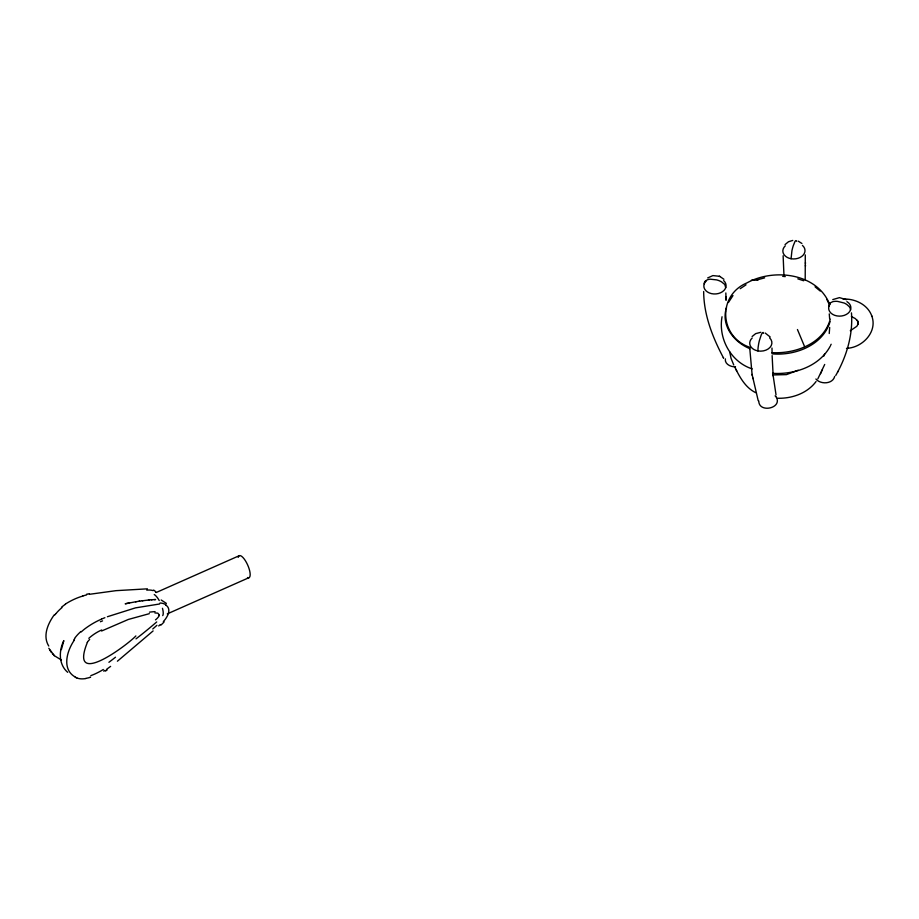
<?xml version="1.0" encoding="UTF-8"?>
<svg xmlns="http://www.w3.org/2000/svg" width="919" height="919" viewBox="0 0 919 919"><rect width="100%" height="100%" fill="white"/><g stroke="black" fill="none" stroke-linecap="round" stroke-linejoin="round"><path stroke-width="1.38" d="M805.285 254.931L805.205 280.111M725.723 287.704L724.781 284.499L721.564 281.892A12.51 8.156 19.8 0 0 719.508 280.858A12.004 7.823 19.8 0 0 716.521 279.87L710.123 279.181A11.235 7.318 19.8 0 0 707.377 279.801L705.321 281.042A7.708 5.02 19.8 0 0 704.356 282.684L704.195 283.879M829.673 327.463L829.237 333.505M758.772 400.948C758.772 413.561 783.057 408.22 776.118 396.893M61.366 649.607L63.825 640.612C58.805 650.652 58.494 664.517 67.696 672.317M834.693 376.399C832.752 384.245 820.541 384.636 815.911 379.007M725.573 311.127C722.357 327.784 735.476 343.063 750.168 348.772M725.355 358.869C724.528 364.257 731.019 367.072 735.522 366.83M722.047 316.745C718.049 338.468 730.835 362.04 752.236 368.91M830.052 321.65C822.93 345.395 794.992 355.952 772.098 353.849M830.259 319.192C823.608 343.763 795.222 353.964 772.052 352.632M725.769 309.91L726.504 307.762M823.884 356.067L824.699 353.815M824.699 364.452L817.841 378.835M830.73 345.211L831.155 344.257M820.575 373.677L821.276 372.184M821.724 371.196L822.448 369.656M835.75 375.469C846.56 356.583 853.154 334.757 851.453 312.862M830.271 346.141C819.392 366.417 794.464 374.768 772.58 373.321M837.577 372.115L837.99 371.368M728.422 302.5L732.994 295.573M87.385 642.358C68.155 689.939 128.591 644.001 135.863 635.937M74.428 640.003C67.018 650.537 61.297 669.296 75.381 677.119M54.255 614.834C47.949 623.53 42.446 635.914 48.753 646.034M816.061 381.534C807.261 393.389 791.856 398.685 777.474 398.26M785.044 244.592L788.479 241.743L792.741 240.433M752.11 336.526L755.648 333.643L760.806 332.299M163.352 621.554L164.099 620.716A17.691 10.362 -39.5 0 0 165.259 619.303A18.897 11.108 -39.4 0 0 166.328 617.729L166.948 616.683A15.52 9.224 -39.1 0 0 168.292 613.674A15.175 9.029 -38.9 0 0 168.751 611.606A14.945 8.903 -38.9 0 0 168.751 609.619L168.591 608.769A15.738 9.374 -39.5 0 0 165.696 605.104M160.297 624.564L158.711 625.965M153.117 630.916L117.414 661.209M740.209 288.692L746.056 284.81M707.687 277.929L712.903 275.597L719.405 276.274M110.625 666.39L106.719 669.204M847.812 348.244C863.056 347.037 877.737 331.391 871.729 315.826M105.053 670.296L103.675 671.123M829.524 304.051C816.957 272.954 773.649 268.13 747.021 282.857C716.889 295.539 719.428 337.342 750.111 347.393M798.151 370.231L786.423 374.63L773.051 374.952L776.038 394.894M832.763 299.583L839.461 297.63L846.56 299.72M101.595 631.008L128.373 619.44L149.326 613.674M156.219 592.502L239.262 555.696M167.281 613.881L249.026 577.66M101.527 619.084L104.881 617.694M850.282 330.737L856.818 326.314L858.082 324.005L858.024 321.707L858.243 323.35L857.898 324.533L858.162 322.236L857.186 320.329L858.001 321.742M107.385 616.741L135.461 607.873L159.573 603.99M757.302 279.824L764.665 277.848M82.94 595.891L86.604 594.903M89.878 677.372L90.613 677.154M129.51 602.898L125.191 603.806L136.288 601.658M89.407 594.306L116.001 590.664L147.419 588.838M135.598 601.807L139.654 601.118M138.964 601.279L143.031 600.647M846.491 348.404L847.869 348.232M142.342 600.796L149.131 599.946M148.43 600.096L152.129 599.67M154.897 612.939L157.804 613.157L158.964 614.466M151.417 599.831L155.483 599.464M154.335 599.647L155.564 599.613M843.114 299.077C854.888 298.457 867.995 304.614 871.924 316.354M751.386 280.203L757.865 280.146M782.689 276.343L785.274 276.608M797.795 278.836L803.643 280.755M161.204 600.004L166.385 603.392M851.385 316.596L855.141 318.456L857.507 320.765M719.864 276.458L723.919 279.273M61.435 660.072L54.347 655.672L48.833 648.297M76.771 677.762L76.093 677.475M719.301 276.24L720.059 276.539M798.22 241.134L801.908 243.478M765.205 333.034L770.179 336.986M755.613 392.631C745.125 387.473 739.508 376.71 734.591 366.681M815.073 286.831L820.219 291.036M775.119 395.871L775.808 396.537M52.36 653.65L53.187 654.5M53.532 654.833L54.347 655.672M49.649 649.859L50.361 650.928M50.591 651.284L51.303 652.352M826.847 299.399L829.087 304.166M723.322 357.571L723.632 358.18C712.707 337.629 703.77 315.091 703.667 291.495M735.935 369.3L736.716 370.851M733.764 365.015L731.053 358.353L729.709 351.885M797.451 329.519L804.562 346.543M758.209 400.695L752.087 374.412L749.835 349.151M763.574 333.264L763.149 332.46L762.425 332.862A12.51 2.401 -79.9 0 0 761.862 333.689A12.004 2.297 -79.9 0 0 761.058 335.424L759.37 340.627A11.235 2.16 -79.9 0 0 758.669 343.786L758.175 346.968A7.708 1.482 -79.9 0 0 757.968 349.565L757.957 350.943A11.131 8.168 -2.1 0 0 770.03 347.371A11.131 8.168 -2.1 0 0 769.651 337.905M752.087 374.412L752.259 375.434M752.615 377.56L752.776 378.582M850.546 309.91L850.293 308.646A7.708 5.02 19.8 0 0 849.19 306.624L847.008 304.637A11.235 7.318 19.8 0 0 844.193 303.029L837.749 301.432A12.004 7.823 19.8 0 0 834.808 301.363A12.51 8.156 19.8 0 0 832.798 301.673L829.731 303.167L829.007 306.084A11.131 8.168 -2.1 0 0 836.933 315.918A11.131 8.168 -2.1 0 0 850.523 309.91A11.131 8.168 -2.1 0 0 846.927 301.639M773.074 374.895L773.166 375.928L772.132 355.619M829.271 313.896L829.65 318.778M802.436 245.419A11.131 8.168 -2.1 0 1 803.286 255.011A11.131 8.168 -2.1 0 1 791.075 258.733L791.937 250.692A12.51 2.401 -79.9 0 1 792.454 248.521A12.004 2.297 -79.9 0 1 793.223 245.867L794.935 241.594A11.235 2.16 -79.9 0 1 795.716 240.652L796.336 240.698A7.708 1.482 -79.9 0 1 796.601 241.318M783.126 255.781L783.964 275.286M725.93 297.813L725.884 296.906L726.056 300.26L725.838 292.954M772.075 353.149L771.983 348.037M805.481 262.604L805.481 263.489M805.492 265.258L805.492 266.131M238.228 557.362A12.016 3.906 66.1 0 1 247.521 564.668A12.016 3.906 66.1 0 1 247.475 577.534M154.243 594.547A12.016 3.906 66.1 0 1 159.24 600.555M162.468 608.298A12.016 3.906 66.1 0 1 162.732 615.592M87.316 642.358A9.443 5.571 -44 0 1 89.66 639.452M88.81 638.314A30.603 17.358 -43.9 0 1 101.699 629.986M149.452 612.169A107.052 79.252 -67.2 0 1 155.081 611.629M158.964 614.914A3.584 2.125 -39.7 0 1 158.861 615.42M159.378 615.431A9.293 5.48 -39.8 0 1 155.472 619.865M156.724 621.945A136.701 37.105 -41 0 1 136.012 638.866M73.876 639.888A35.473 22.665 -38.2 0 1 74.669 638.694M74.646 638.314A26.582 15.749 -40.2 0 1 80.883 631.514M81.251 631.904A32.406 17.656 -41.1 0 1 85.076 628.676A48.144 25.422 -41 0 1 101.515 619.153M100.366 621.761A71.177 9.592 -25.6 0 1 102.549 620.876M159.986 603.025A21.838 13.992 -46.8 0 1 165.948 604.805M164.099 621.922A24.227 13.888 -39.8 0 1 160.871 625.138M156.919 625.311A165.627 4.825 -41.5 0 1 152.772 628.987M115.495 657.211A238.722 150.854 -47.5 0 1 108.913 662.289M107.075 670.031A40.16 31.28 -52.6 0 1 105.352 671.123M103.33 669.491A50.959 29.845 -43.6 0 1 90.832 675.637M89.867 677.452A35.129 21.723 -44.8 0 1 85.949 678.348M85.881 678.555A33.624 20.655 -44.5 0 1 81.561 678.865A26.708 16.071 -42.9 0 1 76.668 677.889M75.955 677.625A25.502 14.75 -37.8 0 1 75.266 677.234M54.864 614.926A35.473 19.598 -39.2 0 1 55.68 613.823M55.956 613.628A26.582 15.956 -37.2 0 1 61.918 607.666M61.504 607.229A32.406 20.907 -36.1 0 1 65.456 604.265M65.364 604.093A48.144 31.786 -36.1 0 1 82.928 596.017M86.535 594.271A71.177 63.009 -67.7 0 1 89.373 593.72M146.753 590.124A21.838 11.855 -31.3 0 1 153.082 590.607M153.599 590.078A15.738 9.408 -38 0 1 155.943 592.284M723.655 280.582A11.131 8.168 -2.1 0 1 722.495 291.691A11.131 8.168 -2.1 0 1 707.354 291.909A11.131 8.168 -2.1 0 1 706.297 280.835M791.075 258.733A11.131 8.168 -2.1 0 1 785.263 245.855M829.018 306.084A11.131 8.168 -2.1 0 1 830.316 303.867M757.957 350.932A11.131 8.168 -2.1 0 1 752.179 338.02"/></g></svg>
